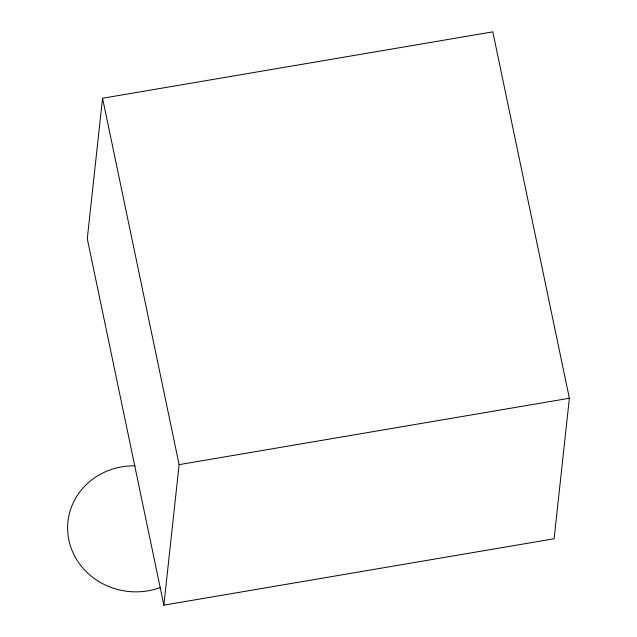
<?xml version="1.0" encoding="UTF-8"?>
<svg xmlns="http://www.w3.org/2000/svg" width="637" height="637" viewBox="0 0 637 637"><rect width="100%" height="100%" fill="white"/><g stroke="black" fill="none" stroke-linecap="round" stroke-linejoin="round"><path stroke-width="0.96" d="M102.549 98.249L87.285 238.748L163.852 605.15L554.11 538.751L569.374 398.252L492.807 31.85L102.549 98.249L179.116 464.644L163.852 605.15M179.116 464.644L569.374 398.252M160.054 587.633A67.363 62.967 6.2 0 1 68.82 539.826A67.363 62.967 6.2 0 1 135.124 465.822"/></g></svg>
